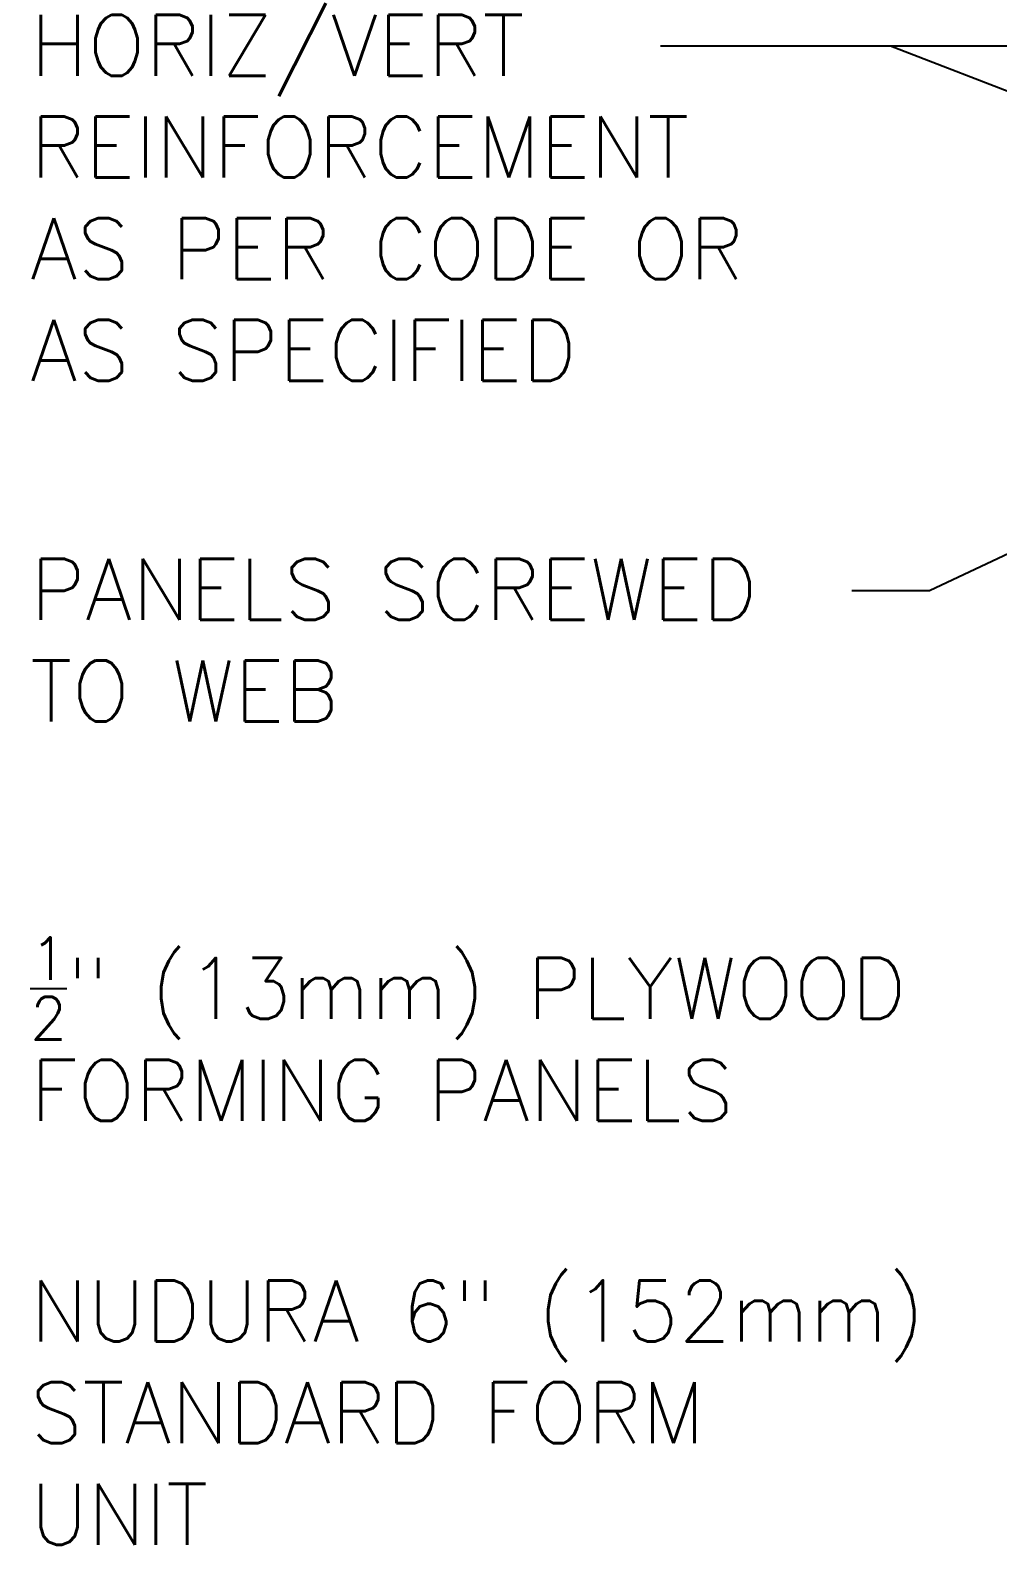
# Model space of a CAD drawing. Header units: inches. Extents: x 86.8 to 131.6, y 266.1 to 346.4.
# Drawn here: x 86.78 to 98.67, y 298.76 to 317.39 of the extents above; entities that cross this region are included whole.
import ezdxf

# ---------------------------------------------------------------- set-up
doc = ezdxf.new("R2010")
doc.units = ezdxf.units.IN
doc.header["$LTSCALE"] = 0.5
doc.header["$MEASUREMENT"] = 0
doc.layers.add('TEXT', color=4, linetype='Continuous')
doc.styles.add('DIM', font='romans.shx', dxfattribs={"width": 0.7})
doc.styles.get("Standard").update_dxf_attribs({"font": 'romans.shx'})
doc.dimstyles.new('ext', dxfattribs={"dimscale": 12, "dimtxt": 0.09375, "dimasz": 0.09375, "dimexe": 0.09375, "dimexo": 0.0625, "dimgap": 0.0625, "dimtad": 0, "dimjust": 1, "dimdec": 1, "dimzin": 3, "dimdsep": 46, "dimlunit": 4, "dimtxsty": 'DIM', "dimcen": 0.09, "dimdle": 0.09375, "dimclrt": 4, "dimadec": 0, "dimazin": 0, "dimtfac": 1, "dimtdec": 1, "dimtmove": 2, "dimatfit": 3, "dimfxl": 0, "dimfrac": 2, "dimtolj": 1, "dimtzin": 0, "dimarcsym": 0})
doc.dimstyles.get("Standard").update_dxf_attribs({"dimtxt": 0.18, "dimasz": 0.18, "dimexe": 0.18, "dimexo": 0.0625, "dimgap": 0.09, "dimtad": 0, "dimtih": 1, "dimtoh": 1, "dimdec": 4, "dimzin": 0, "dimdsep": 46, "dimtxsty": 'Standard', "dimcen": 0.09, "dimadec": 0, "dimazin": 0, "dimtfac": 1, "dimtdec": 4, "dimtofl": 0, "dimtmove": 0, "dimatfit": 3, "dimfxl": 0, "dimtolj": 1, "dimtzin": 0, "dimarcsym": 0})

msp = doc.modelspace()

# ---------------------------------------------------------------- texts
at = {"layer": 'TEXT', "char_height": 0.75, "attachment_point": 4}
for s, insert, width in [('\\A1;HORIZ/VERT REINFORCEMENT AS PER CODE OR AS SPECIFIED', (86.778, 315.326), 10.38085), ('\\A1;PANELS SCREWED TO WEB', (86.778, 309.886), 10.38085), ('\\A1;{\\H0.7x;\\S1/2;}" (13mm) PLYWOOD FORMING PANELS', (86.778, 305.101), 12.87555), ('\\A1;NUDURA 6" (152mm) STANDARD FORM \\PUNIT', (86.778, 300.383), 12.87555)]:
    msp.add_mtext(s, dxfattribs=dict(at, insert=insert, width=width))

# ---------------------------------------------------------------- leaders
at = {"layer": 'TEXT'}
for points in [[(108.076, 317.192), (97.354, 317.192)], [(107.17, 313.401), (97.354, 317.192), (94.526, 317.192)]]:
    msp.add_leader(points, dimstyle='Standard', override={"dimscale": 12, "dimtxt": 0.09375, "dimasz": 0.09375, "dimexe": 0.09375, "dimgap": 0.0625, "dimjust": 1, "dimtih": 0, "dimtoh": 0, "dimdec": 1, "dimzin": 3, "dimlunit": 4, "dimtxsty": 'DIM', "dimdle": 0.09375, "dimclrt": 4, "dimtdec": 1, "dimtofl": 1, "dimtmove": 2, "dimfrac": 2}, dxfattribs=at)
msp.add_leader([(101.616, 312.275), (97.833, 310.492), (96.878, 310.492)], dimstyle='ext', dxfattribs=at)

doc.saveas('drawing.dxf')
